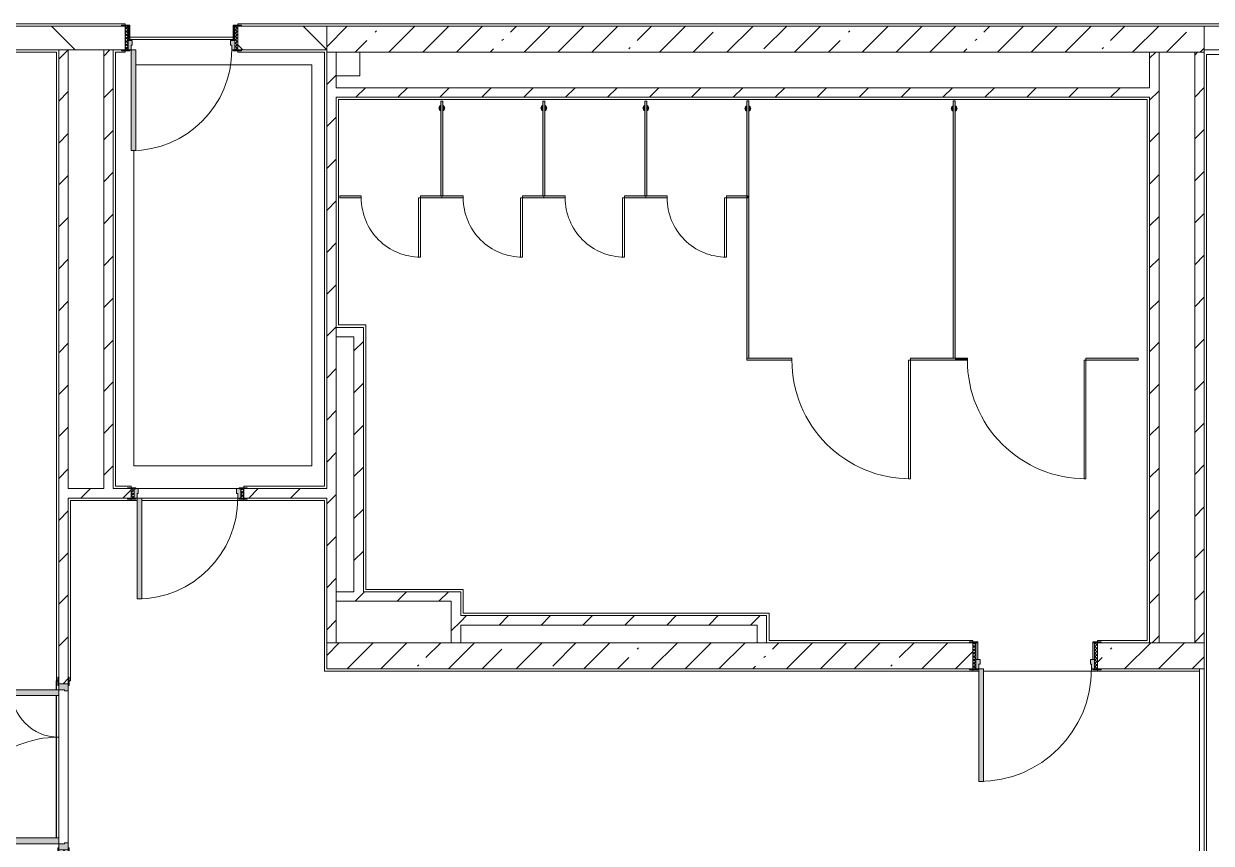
# Model space of a CAD drawing. Header units: millimetres. Extents: x -4005 to 195566, y -8553 to 29000.
# Drawn here: x 170068 to 180083, y 3710 to 10620 of the extents above; entities that cross this region are included whole.
import ezdxf

# ---------------------------------------------------------------- set-up
doc = ezdxf.new("R2010")
doc.units = ezdxf.units.MM
for name, color, linetype, lineweight in [('A-DETL-2', 7, 'Continuous', 5), ('A-DOOR-4', 7, 'Continuous', 5), ('A-GENM-6', 7, 'Continuous', 5), ('A-WALL', 7, 'Continuous', 9), ('I-WALL-6', 7, 'Continuous', 5)]:
    doc.layers.add(name, color=color, linetype=linetype, lineweight=lineweight)
for name, color, linetype, lineweight, true_color in [('A-DOOR-2', 7, 'Continuous', 5, 0xaaaaaa), ('A-DOOR-3', 7, 'Continuous', 5, 0xe2e2e2), ('A-DOOR-FRAM-2', 7, 'Continuous', 5, 0xe2e2e2), ('A-DOOR-FRAM-3', 7, 'Continuous', 5, 0xaaaaaa), ('A-FLOR-2', 7, 'Continuous', 5, 0xaaaaaa), ('A-GENM-7', 7, 'Continuous', 5, 0xe2ddcd)]:
    doc.layers.add(name, color=color, linetype=linetype, lineweight=lineweight, true_color=true_color)
pattern_1 = [(45, (60693.44, 0), (-176.7767, 176.7767), [])]
pattern_2 = [(45, (60693.44, 0), (-285.1231, 285.1231), []), (45, (60978.57, 0), (-285.1231, 285.1231), [504.031, -100.806, 16.764, -84.042])]

# ---------------------------------------------------------------- blocks, each defined once
blk = doc.blocks.new('110_Дверь_СКБ_1Ст_Внутренняя1 - Д-8 950x2100h_охрана-V134-1_4_1_птичка')
at = {"layer": 'A-DOOR-2'}
h = blk.add_hatch(dxfattribs=at)
h.set_pattern_fill('FP_71', color=256, style=0, pattern_type=2)
h.set_pattern_definition([(135, (1826.41, 164.685), (-14.14214, -14.14214), []), (225, (1826.41, 164.685), (14.14214, -14.14214), [])])
h.paths.add_polyline_path([(487.5, 100), (462.5, 100), (462.5, -100), (487.5, -100), (487.5, 13.7)])
at = {"layer": 'A-DOOR-3'}
h = blk.add_hatch(color=256, dxfattribs=at)
h.paths.add_polyline_path([(462.5, 100), (437.5, 100), (437.5, 60), (427.5, 60), (427.5, 20), (462.5, 20)])
h.paths.add_polyline_path([(-412.5, 100), (-437.5, 100), (-437.5, 20), (-402.5, 20.4), (-402.5, 60), (-412.5, 60)])
at = {"layer": 'A-DOOR-FRAM-2'}
for points in [[(397.5, 950), (397.5, 100), (437.5, 100), (437.5, 950)], [(-442.5, 108), (-492.5, 108), (-492.5, 100), (-422.5, 100), (-422.5, 108), (-437.5, 108)], [(462.5, 108), (447.5, 108), (447.5, 100), (517.5, 100), (517.5, 108), (467.5, 108)], [(-437.5, 20), (-437.5, -100), (-422.5, -100), (-422.5, 20)], [(462.5, 20), (447.5, 20), (447.5, -100), (462.5, -100), (462.5, 13.7)], [(-492.5, -100), (-492.5, -108), (-422.5, -108), (-422.5, -100), (-462.5, -100)], [(462.5, -100), (447.5, -100), (447.5, -108), (517.5, -108), (517.5, -100), (481.3, -100)]]:
    blk.add_hatch(color=256, dxfattribs=at).paths.add_polyline_path(points)
at = {"layer": 'A-DOOR-FRAM-3'}
h = blk.add_hatch(dxfattribs=at)
h.set_pattern_fill('FP_72', color=256, style=0, pattern_type=2)
h.set_pattern_definition([(45, (-296.384, 164.685), (-14.1421, 14.1421), []), (135, (-296.384, 164.685), (-14.1421, -14.1421), [])])
h.paths.add_polyline_path([(-462.5, 100), (-462.5, -100), (-437.5, -100), (-437.5, 100)])
at = {"layer": 'A-DOOR-2'}
for p, q in [((437.5, 950), (397.5, 950)), ((397.5, 950), (397.5, 100)), ((437.5, 100), (437.5, 950)), ((397.5, 100), (437.5, 100))]:
    blk.add_line(p, q, dxfattribs=at)
blk.add_arc((437.5, 100), 850, 90, 180, dxfattribs=at)
at = {"layer": 'A-DOOR-FRAM-3'}
for p, q in [((-422.5, 108), (-492.5, 108)), ((-492.5, 108), (-492.5, 100)), ((-422.5, 100), (-422.5, 108)), ((517.5, 108), (447.5, 108)), ((447.5, 108), (447.5, 100)), ((517.5, 100), (517.5, 108)), ((-492.5, 100), (-422.5, 100)), ((-437.5, 100), (-462.5, 100)), ((-462.5, 100), (-462.5, -100)), ((-412.5, 100), (-437.5, 100)), ((-437.5, 100), (-437.5, 20)), ((-437.5, -100), (-437.5, 100)), ((-422.5, 100), (-437.5, 100)), ((-437.5, 100), (-437.5, 99)), ((-437.5, 99), (-422.5, 99)), ((-437.5, 20), (-402.5, 20)), ((-422.5, 20), (-437.5, 20)), ((-437.5, 20), (-437.5, -100)), ((-422.5, 99), (-422.5, 100)), ((-422.5, -100), (-422.5, 20)), ((-412.5, 60), (-412.5, 100)), ((-402.5, 60), (-412.5, 60)), ((-402.5, 20), (-402.5, 60)), ((437.5, 60), (427.5, 60)), ((427.5, 60), (427.5, 20)), ((427.5, 20), (462.5, 20)), ((437.5, 100), (437.5, 60)), ((462.5, 100), (437.5, 100)), ((462.5, 100), (447.5, 100)), ((447.5, 100), (447.5, 99)), ((447.5, 100), (517.5, 100)), ((447.5, 99), (462.5, 99)), ((462.5, 20), (447.5, 20)), ((447.5, 20), (447.5, -100)), ((462.5, 20), (462.5, 100)), ((487.5, 100), (462.5, 100)), ((462.5, 100), (462.5, -100)), ((462.5, 99), (462.5, 100)), ((462.5, -100), (462.5, 20)), ((487.5, -100), (487.5, 100)), ((-422.5, -100), (-492.5, -100)), ((-492.5, -100), (-492.5, -108)), ((-462.5, -100), (-437.5, -100)), ((-437.5, -100), (-422.5, -100)), ((-422.5, -108), (-422.5, -100)), ((447.5, -100), (462.5, -100)), ((517.5, -100), (447.5, -100)), ((447.5, -100), (447.5, -108)), ((462.5, -100), (487.5, -100)), ((517.5, -108), (517.5, -100)), ((-492.5, -108), (-422.5, -108)), ((447.5, -108), (517.5, -108))]:
    blk.add_line(p, q, dxfattribs=at)
blk = doc.blocks.new('110_Дверь_СКБ_1Ст_Внутренняя1 - Д-8 950x2100h_охрана-V135-1_4_1_птичка')
at = {"layer": 'A-DOOR-2'}
h = blk.add_hatch(dxfattribs=at)
h.set_pattern_fill('FP_73', color=256, style=0, pattern_type=2)
h.set_pattern_definition([(135, (1826.41, 104.685), (-14.14214, -14.14214), []), (225, (1826.41, 104.685), (14.14214, -14.14214), [])])
h.paths.add_polyline_path([(462, 40), (462, -40), (487, -40), (486, 40)])
at = {"layer": 'A-DOOR-3'}
h = blk.add_hatch(color=256, dxfattribs=at)
h.paths.add_polyline_path([(-413, 40), (-438, 40), (-438, -40), (-403, -40), (-403, 0), (-413, 0)])
h.paths.add_polyline_path([(437, 40), (437, 0), (427, 0), (427, -40), (462, -40), (462, 40)])
at = {"layer": 'A-DOOR-FRAM-2'}
for points in [[(437, 890), (397, 890), (397, 40), (437, 40), (437, 714)], [(-463, 48), (-493, 48), (-493, 40), (-423, 45), (-423, 48), (-438, 48)], [(447, 48), (447, 40), (517, 40), (517, 48), (462, 48)], [(-438, -40), (-493, -40), (-493, -48), (-423, -48), (-423, -40)], [(487, -40), (447, -40), (447, -48), (517, -48), (517, -40), (487, -40)]]:
    blk.add_hatch(color=256, dxfattribs=at).paths.add_polyline_path(points)
at = {"layer": 'A-DOOR-FRAM-3'}
h = blk.add_hatch(dxfattribs=at)
h.set_pattern_fill('FP_74', color=256, style=0, pattern_type=2)
h.set_pattern_definition([(45, (-296.384, 104.685), (-14.1421, 14.1421), []), (135, (-296.384, 104.685), (-14.1421, -14.1421), [])])
h.paths.add_polyline_path([(-463, 40), (-463, -40), (-438, -40), (-438, 40)])
at = {"layer": 'A-DOOR-2'}
for p, q in [((437, 890), (397, 890)), ((397, 890), (397, 40)), ((437, 40), (437, 890)), ((397, 40), (437, 40))]:
    blk.add_line(p, q, dxfattribs=at)
blk.add_arc((437, 40), 850, 90, 180, dxfattribs=at)
at = {"layer": 'A-DOOR-FRAM-3'}
for p, q in [((-423, 48), (-493, 48)), ((-493, 48), (-493, 40)), ((-493, 40), (-423, 40)), ((-438, 40), (-463, 40)), ((-463, 40), (-463, -40)), ((-413, 40), (-438, 40)), ((-438, 40), (-438, -40)), ((-438, -40), (-438, 40)), ((-423, 40), (-438, 40)), ((-438, 40), (-438, 39)), ((-438, 39), (-423, 39)), ((-423, 40), (-423, 48)), ((-423, 39), (-423, 40)), ((-413, 0), (-413, 40)), ((-403, 0), (-413, 0)), ((-403, -40), (-403, 0)), ((437, 0), (427, 0)), ((427, 0), (427, -40)), ((437, 40), (437, 0)), ((462, 40), (437, 40)), ((517, 48), (447, 48)), ((447, 48), (447, 40)), ((462, 40), (447, 40)), ((447, 40), (447, 39)), ((447, 40), (517, 40)), ((447, 39), (462, 39)), ((462, -40), (462, 40)), ((487, 40), (462, 40)), ((462, 40), (462, -40)), ((462, 39), (462, 40)), ((487, -40), (487, 40)), ((517, 40), (517, 48)), ((-423, -40), (-493, -40)), ((-493, -40), (-493, -48)), ((-493, -48), (-423, -48)), ((-463, -40), (-438, -40)), ((-423, -39), (-438, -39)), ((-438, -39), (-438, -40)), ((-438, -40), (-403, -40)), ((-438, -40), (-423, -40)), ((-423, -40), (-423, -39)), ((-423, -48), (-423, -40)), ((427, -40), (462, -40)), ((462, -39), (447, -39)), ((447, -39), (447, -40)), ((447, -40), (462, -40)), ((517, -40), (447, -40)), ((447, -40), (447, -48)), ((447, -48), (517, -48)), ((462, -40), (462, -39)), ((462, -40), (487, -40)), ((517, -48), (517, -40))]:
    blk.add_line(p, q, dxfattribs=at)
blk = doc.blocks.new('110_Дверь_СКБ_2Ст - Д-5_п_ Из игровой в коридор-32215844-1_4_1_птичка')
at = {"layer": 'A-DOOR-3'}
for points in [[(-638, 54), (-638, 40), (-588, 40), (-588, 940), (-638, 940), (-638, 60)], [(612, 58), (612, 40), (662, 43), (662, 440), (612, 440), (612, 60)]]:
    blk.add_hatch(color=256, dxfattribs=at).paths.add_polyline_path(points)
h = blk.add_hatch(color=256, dxfattribs=at)
h.paths.add_polyline_path([(-688, -40), (-628, -40), (-628, -10), (-638, -10), (-638, 40), (-688, 40)])
h.paths.add_polyline_path([(652, -10), (652, -40), (712, -40), (712, 40), (662, 40), (662, -10)])
at = {"layer": 'A-DOOR-FRAM-2'}
for points in [[(-742, 40), (-672, 40), (-672, 48), (-742, 48)], [(698, 48), (698, 40), (768, 40), (768, 48), (712, 48)], [(-742, -48), (-672, -48), (-672, -40), (-742, -40)], [(698, -48), (698, -48), (768, -48), (768, -40), (698, -40)]]:
    blk.add_hatch(color=256, dxfattribs=at).paths.add_polyline_path(points)
at = {"layer": 'A-DOOR-2'}
for p, q in [((-638, 940), (-638, 40)), ((-588, 940), (-638, 940)), ((-588, 40), (-588, 940)), ((662, 440), (612, 440)), ((612, 440), (612, 40)), ((662, 40), (662, 440)), ((-638, 40), (-588, 40)), ((612, 40), (662, 40))]:
    blk.add_line(p, q, dxfattribs=at)
for centre, radius, start, end in [((-638, 40), 900, 0, 90), ((662, 40), 400, 90, 180)]:
    blk.add_arc(centre, radius, start, end, dxfattribs=at)
at = {"layer": 'A-DOOR-FRAM-3'}
for p, q in [((-672, 48), (-742, 48)), ((-742, 48), (-742, 40)), ((-742, 40), (-672, 40)), ((-638, 40), (-688, 40)), ((-688, 40), (-688, -40)), ((-672, 40), (-672, 48)), ((-638, -10), (-638, 40)), ((662, 40), (662, -10)), ((712, 40), (662, 40)), ((768, 48), (698, 48)), ((698, 48), (698, 40)), ((698, 40), (768, 40)), ((712, -40), (712, 40)), ((768, 40), (768, 48)), ((-672, -40), (-742, -40)), ((-742, -40), (-742, -48)), ((-742, -48), (-672, -48)), ((-688, -40), (-628, -40)), ((-672, -39), (-688, -39)), ((-688, -39), (-688, -40)), ((-688, -40), (-672, -40)), ((-672, -40), (-672, -39)), ((-672, -48), (-672, -40)), ((-628, -10), (-638, -10)), ((-628, -40), (-628, -10)), ((662, -10), (652, -10)), ((652, -10), (652, -40)), ((652, -40), (712, -40)), ((712, -39), (698, -39)), ((698, -39), (698, -40)), ((698, -40), (712, -40)), ((768, -40), (698, -40)), ((698, -40), (698, -48)), ((698, -48), (768, -48)), ((712, -40), (712, -39)), ((768, -48), (768, -40))]:
    blk.add_line(p, q, dxfattribs=at)
blk = doc.blocks.new('110_Дверь_СКБ_1Ст_Внутренняя1 - Д-7а_л__950x2100h_Туалет-V228-1_4_1_птичка')
at = {"layer": 'A-DOOR-2'}
h = blk.add_hatch(dxfattribs=at)
h.set_pattern_fill('FP_175', color=256, style=0, pattern_type=2)
h.set_pattern_definition([(135, (1776.41, 174.685), (-14.14214, -14.14214), []), (225, (1776.41, 174.685), (14.14214, -14.14214), [])])
h.paths.add_polyline_path([(537.5, 110), (512.5, 110), (512.5, -110), (537.5, -110)])
at = {"layer": 'A-DOOR-3'}
h = blk.add_hatch(color=256, dxfattribs=at)
h.paths.add_polyline_path([(487.5, 110), (487.5, 70), (477.5, 70), (477.5, 30), (512.5, 30), (512.5, 110), (497.5, 110)])
h.paths.add_polyline_path([(-472.5, 110), (-487.5, 110), (-483, 30), (-452.5, 30.3), (-452.5, 70), (-462.5, 70), (-462.5, 110)])
at = {"layer": 'A-DOOR-FRAM-2'}
for points in [[(447.5, 1060), (447.5, 110), (487.5, 112), (487.5, 1060)], [(-512.5, 118), (-542.5, 118), (-542.5, 110), (-472.5, 110), (-472.5, 118), (-492.5, 118)], [(567.5, 118), (497.5, 118), (497.5, 110), (567.5, 110)], [(-487.5, 30), (-487.5, -110), (-472.5, -110), (-472.5, 30), (-483, 30)], [(497.5, 30), (497.5, -110), (512.5, -110), (512.5, 30)], [(-542.5, -110), (-542.5, -118), (-472.5, -118), (-472.5, -110), (-512.5, -110)], [(567.5, -110), (497.5, -110), (497.5, -118), (567.5, -118)]]:
    blk.add_hatch(color=256, dxfattribs=at).paths.add_polyline_path(points)
at = {"layer": 'A-DOOR-FRAM-3'}
h = blk.add_hatch(dxfattribs=at)
h.set_pattern_fill('FP_176', color=256, style=0, pattern_type=2)
h.set_pattern_definition([(45, (-346.384, 174.685), (-14.1421, 14.1421), []), (135, (-346.384, 174.685), (-14.1421, -14.1421), [])])
h.paths.add_polyline_path([(-512.5, 110), (-512.5, -110), (-487.5, -110), (-487.5, 110)])
at = {"layer": 'A-DOOR-2'}
for p, q in [((487.5, 1060), (447.5, 1060)), ((447.5, 1060), (447.5, 110)), ((487.5, 110), (487.5, 1060)), ((447.5, 110), (487.5, 110))]:
    blk.add_line(p, q, dxfattribs=at)
blk.add_arc((487.5, 110), 950, 90, 180, dxfattribs=at)
at = {"layer": 'A-DOOR-FRAM-3'}
for p, q in [((-472.5, 118), (-542.5, 118)), ((-542.5, 118), (-542.5, 110)), ((-542.5, 110), (-472.5, 110)), ((-487.5, 110), (-512.5, 110)), ((-512.5, 110), (-512.5, -110)), ((-462.5, 110), (-487.5, 110)), ((-487.5, 110), (-487.5, 30)), ((-487.5, -110), (-487.5, 110)), ((-472.5, 110), (-487.5, 110)), ((-487.5, 110), (-487.5, 109)), ((-487.5, 109), (-472.5, 109)), ((-472.5, 110), (-472.5, 118)), ((-472.5, 109), (-472.5, 110)), ((-462.5, 70), (-462.5, 110)), ((487.5, 110), (487.5, 70)), ((512.5, 110), (487.5, 110)), ((567.5, 118), (497.5, 118)), ((497.5, 118), (497.5, 110)), ((512.5, 110), (497.5, 110)), ((497.5, 110), (497.5, 109)), ((497.5, 110), (567.5, 110)), ((497.5, 109), (512.5, 109)), ((512.5, 30), (512.5, 110)), ((537.5, 110), (512.5, 110)), ((512.5, 110), (512.5, -110)), ((512.5, 109), (512.5, 110)), ((537.5, -110), (537.5, 110)), ((567.5, 110), (567.5, 118)), ((-487.5, 30), (-452.5, 30)), ((-472.5, 30), (-487.5, 30)), ((-487.5, 30), (-487.5, -110)), ((-472.5, -110), (-472.5, 30)), ((-452.5, 70), (-462.5, 70)), ((-452.5, 30), (-452.5, 70)), ((487.5, 70), (477.5, 70)), ((477.5, 70), (477.5, 30)), ((477.5, 30), (512.5, 30)), ((512.5, 30), (497.5, 30)), ((497.5, 30), (497.5, -110)), ((512.5, -110), (512.5, 30)), ((-472.5, -110), (-542.5, -110)), ((-542.5, -110), (-542.5, -118)), ((-542.5, -118), (-472.5, -118)), ((-512.5, -110), (-487.5, -110)), ((-487.5, -110), (-472.5, -110)), ((-472.5, -118), (-472.5, -110)), ((497.5, -110), (512.5, -110)), ((567.5, -110), (497.5, -110)), ((497.5, -110), (497.5, -118)), ((497.5, -118), (567.5, -118)), ((512.5, -110), (537.5, -110)), ((567.5, -118), (567.5, -110))]:
    blk.add_line(p, q, dxfattribs=at)
blk = doc.blocks.new('131_Сантехническая перегородка_Дверь 5 - СД-1-30835617-1_4_1_птичка')
at = {"layer": 'A-GENM-7'}
for points in [[(250, 8), (70, 8), (70, -8), (250, -8)], [(750, 8), (750, -8), (930, -8), (930, 8), (839, 8)]]:
    blk.add_hatch(color=256, dxfattribs=at).paths.add_polyline_path(points)
at = {"layer": 'A-DOOR-4'}
for p, q in [((266, 508), (250, 508)), ((250, 8), (250, 508)), ((266, 8), (266, 508)), ((266, 8), (250, 8))]:
    blk.add_line(p, q, dxfattribs=at)
blk.add_arc((250, 8), 500, 360, 90, dxfattribs=at)
at = {"layer": 'A-GENM-6'}
for p, q in [((250, 8), (70, 8)), ((70, 8), (70, -8)), ((250, -8), (250, 8)), ((930, 8), (750, 8)), ((750, 8), (750, -8)), ((930, -8), (930, 8)), ((70, -8), (250, -8)), ((750, -8), (930, -8))]:
    blk.add_line(p, q, dxfattribs=at)
blk = doc.blocks.new('131_Сантехническая перегородка_Дверь 5 - СД-1-V229-1_4_1_птичка')
at = {"layer": 'A-GENM-7'}
for points in [[(250, 8), (78, 8), (78, -8), (250, -8)], [(922, 8), (750, 8), (750, -8), (930, -8), (930, 8)]]:
    blk.add_hatch(color=256, dxfattribs=at).paths.add_polyline_path(points)
at = {"layer": 'A-DOOR-4'}
for p, q in [((266, 508), (250, 508)), ((250, 8), (250, 508)), ((266, 8), (266, 508)), ((266, 8), (250, 8))]:
    blk.add_line(p, q, dxfattribs=at)
blk.add_arc((250, 8), 500, 360, 90, dxfattribs=at)
at = {"layer": 'A-GENM-6'}
for p, q in [((250, 8), (70, 8)), ((70, 8), (70, -8)), ((250, -8), (250, 8)), ((930, 8), (750, 8)), ((750, 8), (750, -8)), ((930, -8), (930, 8)), ((70, -8), (250, -8)), ((750, -8), (930, -8))]:
    blk.add_line(p, q, dxfattribs=at)
blk = doc.blocks.new('131_Сантехническая перегородка 6 - СП-1-30839354-1_4_1_птичка')
at = {"layer": 'A-GENM-7'}
blk.add_hatch(color=256, dxfattribs=at).paths.add_polyline_path([(800, 8), (0, 8), (0, -8), (800, -8)])
at = {"layer": 'A-GENM-6'}
for p, q in [((800, 8), (0, 8)), ((0, 8), (0, -8)), ((800, -8), (800, 8)), ((0, -8), (800, -8))]:
    blk.add_line(p, q, dxfattribs=at)
at = {"layer": 'A-GENM-6', "flags": 128}
for points in [[(71, 8), (71, 9), (71, 9), (70, 9), (70, 10), (70, 10), (69, 11), (69, 11), (68, 12), (68, 12), (67, 12), (67, 13), (66, 13), (66, 13), (65, 14), (65, 14), (64, 14), (64, 14), (63, 14), (62, 15), (62, 15), (61, 15), (61, 15), (60, 15), (59, 15), (59, 15), (58, 15), (58, 15), (57, 15), (56, 15), (56, 15), (55, 15), (55, 15), (54, 14), (54, 14), (53, 14), (52, 14), (52, 13), (51, 13), (51, 13), (50, 13), (50, 12), (49, 12), (49, 11), (48, 11), (48, 11), (48, 10), (47, 10), (47, 9), (46, 9), (46, 8), (46, 8)], [(46, -8), (46, -9), (47, -9), (47, -9), (47, -10), (48, -10), (48, -11), (49, -11), (49, -12), (50, -12), (50, -12), (51, -13), (51, -13), (52, -13), (52, -14), (53, -14), (53, -14), (54, -14), (54, -14), (55, -15), (56, -15), (56, -15), (57, -15), (57, -15), (58, -15), (59, -15), (59, -15), (60, -15), (60, -15), (61, -15), (62, -15), (62, -15), (63, -15), (63, -14), (64, -14), (64, -14), (65, -14), (66, -13), (66, -13), (67, -13), (67, -13), (68, -12), (68, -12), (69, -11), (69, -11), (69, -11), (70, -10), (70, -10), (71, -9), (71, -9), (71, -8), (71, -8)]]:
    blk.add_lwpolyline(points, dxfattribs=at)
at = {"layer": 'A-GENM-6'}
for radius, start, end in [(24.6, 19.9113, 160.0887), (17.6, 45, 135), (17.6, 45, 135), (15.1, 45, 135), (24.6, 199.9113, 340.0887), (17.6, 225, 315), (17.6, 225, 315), (15.1, 225, 315)]:
    blk.add_arc((59, 0), radius, start, end, dxfattribs=at)
blk = doc.blocks.new('131_Сантехническая перегородка 7 - СП-1-30858579-1_4_1_птичка')
at = {"layer": 'A-GENM-7'}
blk.add_hatch(color=256, dxfattribs=at).paths.add_polyline_path([(2166, 8), (-4, 8), (-4, -8), (2166, -8)])
at = {"layer": 'A-GENM-6'}
for p, q in [((2166, 8), (-4, 8)), ((-4, 8), (-4, -8)), ((2166, -8), (2166, 8)), ((-4, -8), (2166, -8))]:
    blk.add_line(p, q, dxfattribs=at)
at = {"layer": 'A-GENM-6', "flags": 128}
for points in [[(71, 8), (71, 9), (71, 9), (70, 9), (70, 10), (70, 10), (69, 11), (69, 11), (68, 12), (68, 12), (67, 12), (67, 13), (66, 13), (66, 13), (65, 14), (65, 14), (64, 14), (64, 14), (63, 14), (62, 15), (62, 15), (61, 15), (61, 15), (60, 15), (59, 15), (59, 15), (58, 15), (58, 15), (57, 15), (56, 15), (56, 15), (55, 15), (55, 15), (54, 14), (54, 14), (53, 14), (52, 14), (52, 13), (51, 13), (51, 13), (50, 13), (50, 12), (49, 12), (49, 11), (48, 11), (48, 11), (48, 10), (47, 10), (47, 9), (46, 9), (46, 8), (46, 8)], [(46, -8), (46, -9), (47, -9), (47, -9), (47, -10), (48, -10), (48, -11), (49, -11), (49, -12), (50, -12), (50, -12), (51, -13), (51, -13), (52, -13), (52, -14), (53, -14), (53, -14), (54, -14), (54, -14), (55, -15), (56, -15), (56, -15), (57, -15), (57, -15), (58, -15), (59, -15), (59, -15), (60, -15), (60, -15), (61, -15), (62, -15), (62, -15), (63, -15), (63, -14), (64, -14), (64, -14), (65, -14), (66, -13), (66, -13), (67, -13), (67, -13), (68, -12), (68, -12), (69, -11), (69, -11), (69, -11), (70, -10), (70, -10), (71, -9), (71, -9), (71, -8), (71, -8)]]:
    blk.add_lwpolyline(points, dxfattribs=at)
at = {"layer": 'A-GENM-6'}
for radius, start, end in [(24.6, 19.9113, 160.0887), (17.6, 45, 135), (17.6, 45, 135), (15.1, 45, 135), (24.6, 199.9113, 340.0887), (17.6, 225, 315), (17.6, 225, 315), (15.1, 225, 315)]:
    blk.add_arc((59, 0), radius, start, end, dxfattribs=at)
blk = doc.blocks.new('131_Сантехническая перегородка_Дверь МГН - СД-1-30883454-1_4_1_птичка')
at = {"layer": 'A-GENM-7'}
for points in [[(-350.5, 8), (-370, 8), (-366.5, -8), (10, -8), (10, 8), (-335.4, 8)], [(1390, 8), (1010, 8), (1010, -8), (1390, -8)]]:
    blk.add_hatch(color=256, dxfattribs=at).paths.add_polyline_path(points)
at = {"layer": 'A-DOOR-4'}
for p, q in [((10, 1008), (26, 1008)), ((10, 8), (10, 1008)), ((26, 8), (26, 1008)), ((10, 8), (26, 8))]:
    blk.add_line(p, q, dxfattribs=at)
blk.add_arc((10, 8), 1000, 360, 90, dxfattribs=at)
at = {"layer": 'A-GENM-6'}
for p, q in [((10, 8), (-370, 8)), ((-370, 8), (-370, -8)), ((10, -8), (10, 8)), ((1390, 8), (1010, 8)), ((1010, 8), (1010, -8)), ((1390, -8), (1390, 8)), ((-370, -8), (10, -8)), ((1010, -8), (1390, -8))]:
    blk.add_line(p, q, dxfattribs=at)
blk = doc.blocks.new('131_Сантехническая перегородка_Дверь МГН 2 - СД-1-30897608-1_4_1_птичка')
at = {"layer": 'A-GENM-7'}
for points in [[(-270, 8), (-430, 8), (-430, -8), (10, -8), (10, 8)], [(1010, 8), (1010, -8), (1110, -8), (1110, 8)]]:
    blk.add_hatch(color=256, dxfattribs=at).paths.add_polyline_path(points)
at = {"layer": 'A-DOOR-4'}
for p, q in [((10, 1008), (26, 1008)), ((10, 8), (10, 1008)), ((26, 8), (26, 1008)), ((10, 8), (26, 8))]:
    blk.add_line(p, q, dxfattribs=at)
blk.add_arc((10, 8), 1000, 360, 90, dxfattribs=at)
at = {"layer": 'A-GENM-6'}
for p, q in [((10, 8), (-430, 8)), ((-430, 8), (-430, -8)), ((10, -8), (10, 8)), ((1110, 8), (1010, 8)), ((1010, 8), (1010, -8)), ((1110, -8), (1110, 8)), ((-430, -8), (10, -8)), ((1010, -8), (1110, -8))]:
    blk.add_line(p, q, dxfattribs=at)

msp = doc.modelspace()

# ---------------------------------------------------------------- hatches: boundary and pattern name
at = {"layer": 'I-WALL-6'}
h = msp.add_hatch(dxfattribs=at)
h.set_pattern_fill('FP_171', color=256, style=0, pattern_type=2)
h.set_pattern_definition([(135, (60693.44, 0), (-353.5534, -353.5534), [])])
h.paths.add_polyline_path([(181053.4, 10400), (181903.4, 10400), (181903.4, 10600), (180023.4, 10600), (180023.4, 10400), (180043.4, 10400)])
h.paths.add_polyline_path([(168063.4, 10400), (168398.4, 10400), (168398.4, 10600), (168043.4, 10600), (168043.4, 10400)])
h.paths.add_polyline_path([(169822.1, 10400), (170923.4, 10400), (170920.4, 10600), (169798.4, 10600), (169798.4, 10400)])
h.paths.add_polyline_path([(172603.4, 10400), (172623.4, 10402.5), (172623.4, 10600), (171873.4, 10600), (171878.4, 10400), (172502.8, 10400)])
h = msp.add_hatch(dxfattribs=at)
h.set_pattern_fill('FP_153', color=256, style=0, pattern_type=2)
h.set_pattern_definition(pattern_2)
h.paths.add_polyline_path([(172623.4, 10380), (180023.4, 10380), (180023.4, 10600), (172623.4, 10600), (172623.4, 10400)])
h = msp.add_hatch(dxfattribs=at)
h.set_pattern_fill('FP_170', color=256, style=0, pattern_type=2)
h.set_pattern_definition(pattern_1)
h.paths.add_polyline_path([(170363.4, 125), (170443.4, 125), (170443.4, 3655), (170363.4, 3655), (170363.4, 150)])
h.paths.add_polyline_path([(170413.4, 5055), (170443.4, 5055), (170443.4, 10400), (170363.4, 10400), (170363.4, 5055)])
h = msp.add_hatch(dxfattribs=at)
h.set_pattern_fill('FP_170', color=256, style=0, pattern_type=2)
h.set_pattern_definition(pattern_1)
h.paths.add_polyline_path([(170823.4, 6700), (170823.4, 10400), (170743.4, 10400), (170743.4, 6700)])
h = msp.add_hatch(dxfattribs=at)
h.set_pattern_fill('FP_170', color=256, style=0, pattern_type=2)
h.set_pattern_definition(pattern_1)
h.paths.add_polyline_path([(172703.4, 5400), (172703.4, 10380), (172623.4, 10380), (172623.4, 5400)])
h = msp.add_hatch(dxfattribs=at)
h.set_pattern_fill('FP_170', color=256, style=0, pattern_type=2)
h.set_pattern_definition(pattern_1)
h.paths.add_polyline_path([(179643.4, 5400), (179643.4, 10380), (179563.4, 10380), (179563.4, 5400)])
h = msp.add_hatch(dxfattribs=at)
h.set_pattern_fill('FP_170', color=256, style=0, pattern_type=2)
h.set_pattern_definition(pattern_1)
h.paths.add_polyline_path([(179943.4, 5400), (180023.4, 5400), (180023.4, 10380), (179943.4, 10380), (179943.4, 5527.5)])
h = msp.add_hatch(dxfattribs=at)
h.set_pattern_fill('FP_170', color=256, style=0, pattern_type=2)
h.set_pattern_definition(pattern_1)
h.paths.add_polyline_path([(172953.4, 10000), (179563.4, 10000), (179563.4, 10080), (172703.4, 10080), (172703.4, 10000), (172932.3, 10000)])
h = msp.add_hatch(dxfattribs=at)
h.set_pattern_fill('FP_170', color=256, style=0, pattern_type=2)
h.set_pattern_definition(pattern_1)
h.paths.add_polyline_path([(172853.4, 5830), (172933.4, 5830), (172933.4, 7980), (172853.4, 7980), (172853.4, 6700)])
h = msp.add_hatch(dxfattribs=at)
h.set_pattern_fill('FP_170', color=256, style=0, pattern_type=2)
h.set_pattern_definition(pattern_1)
h.paths.add_polyline_path([(170943.4, 6620), (170973.4, 6620), (170973.4, 6700), (170443.4, 6700), (170443.4, 6620), (170929.6, 6620)])
h.paths.add_polyline_path([(171923.4, 6620), (172623.4, 6620), (172623.4, 6700), (171923.4, 6700)])
h = msp.add_hatch(dxfattribs=at)
h.set_pattern_fill('FP_170', color=256, style=0, pattern_type=2)
h.set_pattern_definition(pattern_1)
h.paths.add_polyline_path([(173673.4, 5750), (173673.4, 5830), (172703.4, 5830), (172703.4, 5750), (173027.2, 5750)])
h = msp.add_hatch(dxfattribs=at)
h.set_pattern_fill('FP_170', color=256, style=0, pattern_type=2)
h.set_pattern_definition(pattern_1)
h.paths.add_polyline_path([(173673.4, 5400), (173753.4, 5400), (173753.4, 5830), (173673.4, 5830), (173673.4, 5527.5)])
h = msp.add_hatch(dxfattribs=at)
h.set_pattern_fill('FP_170', color=256, style=0, pattern_type=2)
h.set_pattern_definition(pattern_1)
h.paths.add_polyline_path([(173753.4, 5550), (176253.4, 5550), (176253.4, 5630), (173753.4, 5630)])
h = msp.add_hatch(dxfattribs=at)
h.set_pattern_fill('FP_170', color=256, style=0, pattern_type=2)
h.set_pattern_definition(pattern_1)
h.paths.add_polyline_path([(176333.4, 5400), (176333.4, 5630), (176253.4, 5630), (176253.4, 5400)])
h = msp.add_hatch(dxfattribs=at)
h.set_pattern_fill('FP_153', color=256, style=0, pattern_type=2)
h.set_pattern_definition(pattern_2)
h.paths.add_polyline_path([(179543.4, 5180), (180023.4, 5180), (180023.4, 5400), (179123.4, 5400), (179123.4, 5180), (179320, 5180)])
h.paths.add_polyline_path([(173583.4, 5180), (178073.4, 5180), (178073.4, 5400), (172623.4, 5400), (172623.4, 5180), (173203.4, 5180)])

# ---------------------------------------------------------------- linework, layer by layer
at = {"layer": 'A-DETL-2'}
for p, q in [((172496.9, 10273.7), (171013.4, 10273.7)), ((172496.9, 6893.7), (172496.9, 10273.7)), ((170996.9, 9550), (170996.9, 6893.7)), ((170996.9, 6893.7), (172496.9, 6893.7))]:
    msp.add_line(p, q, dxfattribs=at)
at = {"layer": 'A-FLOR-2'}
for p, q in [((169748.4, 10620), (170923.4, 10620)), ((170923.4, 10620), (170923.4, 10608)), ((171873.4, 10608), (171873.4, 10620)), ((171873.4, 10620), (181883.4, 10620)), ((170963.4, 10506.3), (171833.4, 10506.3)), ((171833.4, 10486.3), (170963.4, 10486.3)), ((170343.4, 10380), (169823.4, 10380)), ((170343.4, 5005), (170343.4, 10380)), ((170923.4, 10380), (170843.4, 10380)), ((170843.4, 10380), (170843.4, 6720)), ((170923.4, 10392), (170923.4, 10380)), ((171873.4, 10380), (171873.4, 10392)), ((172603.4, 10380), (171873.4, 10380)), ((172603.4, 6720), (172603.4, 10380)), ((172903.4, 10380), (172903.4, 10180)), ((183698.4, 10360), (180043.4, 10360)), ((180043.4, 10360), (180043.4, 2945)), ((172903.4, 10180), (172703.4, 10180)), ((179543.4, 9980), (172723.4, 9980)), ((172723.4, 9980), (172723.4, 8080)), ((179543.4, 5420), (179543.4, 9980)), ((172723.4, 8080), (172953.4, 8080)), ((172953.4, 8080), (172953.4, 5850)), ((170843.4, 6720), (170973.4, 6720)), ((170973.4, 6720), (170973.4, 6708)), ((171923.4, 6708), (171923.4, 6720)), ((171923.4, 6720), (172603.4, 6720)), ((170973.4, 6612), (170973.4, 6600)), ((171923.4, 6600), (171923.4, 6612)), ((171023.4, 6600), (170463.4, 6600)), ((170463.4, 6600), (170463.4, 5080)), ((172603.4, 6600), (171063.4, 6600)), ((172603.4, 5160), (172603.4, 6600)), ((172953.4, 5850), (173773.4, 5850)), ((173773.4, 5850), (173773.4, 5650)), ((173773.4, 5650), (176353.4, 5650)), ((176353.4, 5650), (176353.4, 5420)), ((176353.4, 5420), (178073.4, 5420)), ((178073.4, 5420), (178073.4, 5408)), ((179123.4, 5408), (179123.4, 5420)), ((179123.4, 5420), (179543.4, 5420)), ((178123.4, 5160), (172603.4, 5160)), ((178073.4, 5172), (178073.4, 5160)), ((179983.4, 5160), (178163.4, 5160)), ((179123.4, 5160), (179123.4, 5172)), ((170355.4, 5080), (170342.4, 5080)), ((170342.4, 5080), (170342.4, 5005)), ((170463.4, 5080), (170451.4, 5080)), ((170342.4, 4955), (170342.4, 3755)), ((170343.4, 3755), (170343.4, 4955))]:
    msp.add_line(p, q, dxfattribs=at)
at = {"layer": 'A-WALL'}
for p, q in [((172623.4, 10600), (172623.4, 10400)), ((180023.4, 10400), (180023.4, 10600)), ((170443.4, 10400), (170363.4, 10400)), ((170823.4, 10400), (170743.4, 10400)), ((172623.4, 5400), (172703.4, 5400)), ((179563.4, 5400), (179643.4, 5400)), ((179943.4, 5400), (180023.4, 5400)), ((180023.4, 5180), (179983.4, 5180))]:
    msp.add_line(p, q, dxfattribs=at)
at = {"layer": 'I-WALL-6'}
for p, q in [((170893.4, 10600), (169853.4, 10600)), ((181903.4, 10600), (171903.4, 10600)), ((169853.4, 10400), (170363.4, 10400)), ((170363.4, 10400), (170363.4, 5110)), ((170443.4, 6700), (170443.4, 10400)), ((170443.4, 10400), (170743.4, 10400)), ((170743.4, 10400), (170743.4, 6700)), ((170823.4, 6700), (170823.4, 10400)), ((170823.4, 10400), (170893.4, 10400)), ((171903.4, 10400), (172623.4, 10400)), ((172623.4, 10400), (172623.4, 6700)), ((172623.4, 10380), (180023.4, 10380)), ((172703.4, 10080), (172703.4, 10380)), ((179563.4, 10380), (179563.4, 10080)), ((179643.4, 5400), (179643.4, 10380)), ((179943.4, 10380), (179943.4, 5400)), ((180023.4, 2925), (180023.4, 10400)), ((180023.4, 10400), (181903.4, 10400)), ((179563.4, 10080), (172703.4, 10080)), ((172703.4, 5400), (172703.4, 10000)), ((172703.4, 10000), (179563.4, 10000)), ((179563.4, 10000), (179563.4, 5400)), ((172933.4, 8060), (172703.4, 8060)), ((172933.4, 5830), (172933.4, 8060)), ((172703.4, 7980), (172853.4, 7980)), ((172853.4, 7980), (172853.4, 5830)), ((170743.4, 6700), (170443.4, 6700)), ((170443.4, 6620), (170943.4, 6620)), ((170443.4, 5110), (170443.4, 6620)), ((170943.4, 6700), (170823.4, 6700)), ((171033.4, 6700), (171863.4, 6700)), ((171873.4, 6620), (171063.4, 6620)), ((172623.4, 6700), (171953.4, 6700)), ((171953.4, 6620), (172623.4, 6620)), ((172623.4, 6620), (172623.4, 5180)), ((172853.4, 5830), (172703.4, 5830)), ((173753.4, 5830), (172933.4, 5830)), ((173753.4, 5630), (173753.4, 5830)), ((172703.4, 5750), (173673.4, 5750)), ((173673.4, 5750), (173673.4, 5400)), ((176333.4, 5630), (173753.4, 5630)), ((176333.4, 5400), (176333.4, 5630)), ((173753.4, 5550), (176253.4, 5550)), ((173753.4, 5400), (173753.4, 5550)), ((176253.4, 5550), (176253.4, 5400)), ((178043.4, 5400), (172703.4, 5400)), ((179563.4, 5400), (179153.4, 5400)), ((179943.4, 5400), (179643.4, 5400)), ((172623.4, 5180), (178043.4, 5180)), ((179153.4, 5180), (179983.4, 5180)), ((179983.4, 5180), (179983.4, 2980)), ((170363.4, 3755), (170363.4, 4955)), ((170443.4, 4995), (170443.4, 3715))]:
    msp.add_line(p, q, dxfattribs=at)

# ---------------------------------------------------------------- block references
at = {"layer": 'A-DOOR-2'}
for name, p, rotation in [('110_Дверь_СКБ_1Ст_Внутренняя1 - Д-8 950x2100h_охрана-V134-1_4_1_птичка', (171410.9, 10500), 180), ('110_Дверь_СКБ_1Ст_Внутренняя1 - Д-8 950x2100h_охрана-V135-1_4_1_птичка', (171460.9, 6660), 180), ('110_Дверь_СКБ_1Ст_Внутренняя1 - Д-7а_л__950x2100h_Туалет-V228-1_4_1_птичка', (178610.9, 5290), 180), ('110_Дверь_СКБ_2Ст - Д-5_п_ Из игровой в коридор-32215844-1_4_1_птичка', (170403.4, 4342.5), 89.99999999999991)]:
    msp.add_blockref(name, p, dxfattribs=dict(at, rotation=rotation))
at = {"layer": 'A-GENM-6'}
for name, p, rotation in [('131_Сантехническая перегородка 6 - СП-1-30839354-1_4_1_птичка', (173594.4, 9968), 270.0000000000007), ('131_Сантехническая перегородка 6 - СП-1-30839354-1_4_1_птичка', (174454.4, 9968), 270.0000000000007), ('131_Сантехническая перегородка 6 - СП-1-30839354-1_4_1_птичка', (175314.4, 9968), 270.0000000000007), ('131_Сантехническая перегородка 7 - СП-1-30858579-1_4_1_птичка', (176174.4, 9964.9), 269.9999999999999), ('131_Сантехническая перегородка 7 - СП-1-30858579-1_4_1_птичка', (177914.9, 9964.9), 269.9999999999999), ('131_Сантехническая перегородка_Дверь 5 - СД-1-30835617-1_4_1_птичка', (173664.4, 9160), 180), ('131_Сантехническая перегородка_Дверь 5 - СД-1-30835617-1_4_1_птичка', (174524.4, 9160), 180), ('131_Сантехническая перегородка_Дверь 5 - СД-1-30835617-1_4_1_птичка', (175384.4, 9160), 180), ('131_Сантехническая перегородка_Дверь 5 - СД-1-V229-1_4_1_птичка', (176244.4, 9160), 180), ('131_Сантехническая перегородка_Дверь МГН - СД-1-30883454-1_4_1_птичка', (177556.4, 7791), 180), ('131_Сантехническая перегородка_Дверь МГН 2 - СД-1-30897608-1_4_1_птичка', (179036.4, 7791), 180)]:
    msp.add_blockref(name, p, dxfattribs=dict(at, rotation=rotation))

doc.saveas('drawing.dxf')
